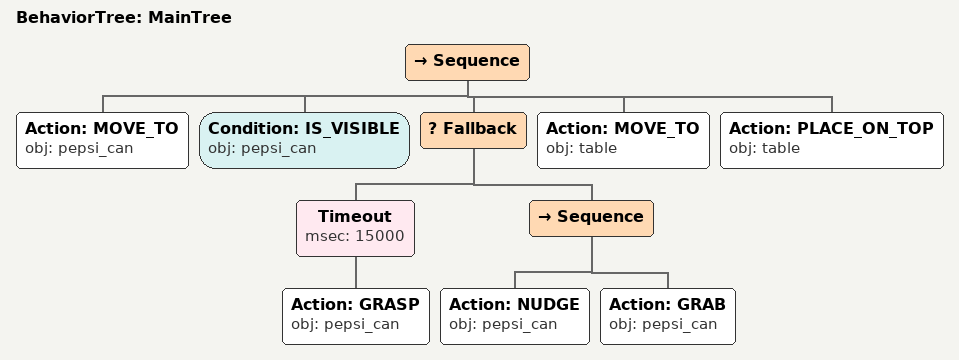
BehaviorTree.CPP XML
<root main_tree_to_execute="MainTree">
  <BehaviorTree ID="MainTree">
    <Sequence>
      <!-- Move to pepsi_can -->
      <Action ID="MOVE_TO" obj="pepsi_can" />
      <!-- Check pepsi_can is visible before GRASP -->
      <Condition ID="IS_VISIBLE" obj="pepsi_can" />
      <!-- Fallback: if GRASP pepsi_can fails, try alternative to reposition -->
      <Fallback>
        <!-- Timeout: GRASP pepsi_can within 15s -->
        <Timeout msec="15000">
          <!-- Grasp pepsi_can -->
          <Action ID="GRASP" obj="pepsi_can" />
        </Timeout>
        <Sequence>
          <!-- Push pepsi_can forward toward front edge of table -->
          <Action ID="NUDGE" obj="pepsi_can" />
          <!-- Grasp pepsi_can -->
          <Action ID="GRAB" obj="pepsi_can" />
        </Sequence>
      </Fallback>
      <!-- Navigate to table -->
      <Action ID="MOVE_TO" obj="table" />
      <!-- Nudge pepsi_can -->
      <Action ID="PLACE_ON_TOP" obj="table" />
    </Sequence>
  </BehaviorTree>
</root>
